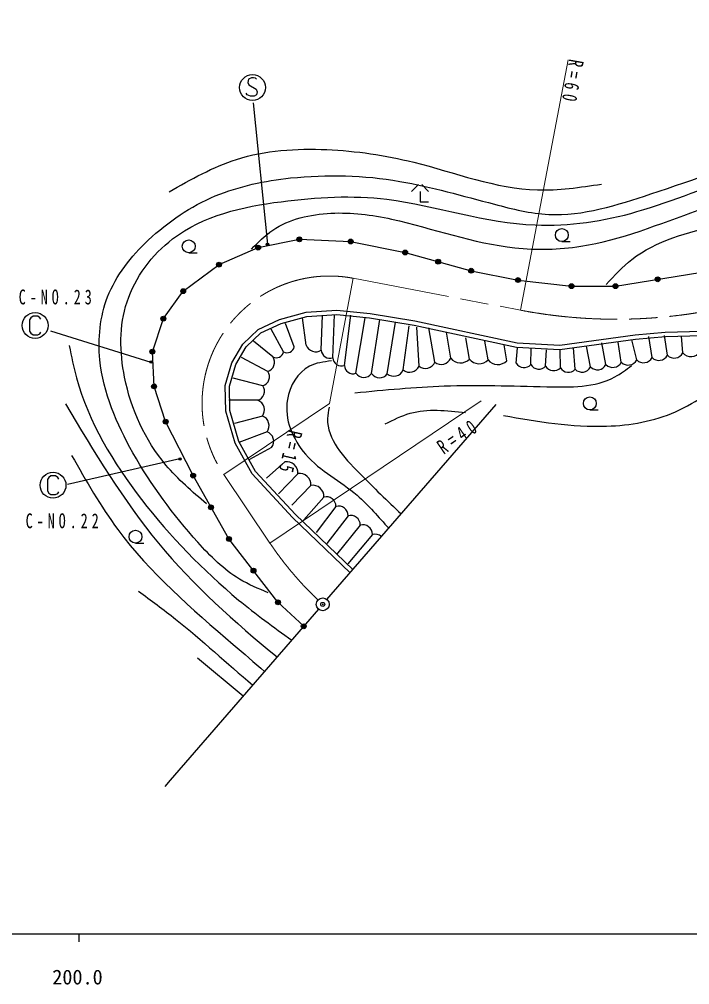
# Model space of a CAD drawing. Units: millimetres, scale not verified. Extents: x 40000 to 680000, y 20000 to 380000.
# Drawn here: x 260651 to 343555, y 198715 to 318066 of the extents above; entities that cross this region are included whole.
import ezdxf
from ezdxf.enums import TextEntityAlignment as Align

# ---------------------------------------------------------------- set-up
doc = ezdxf.new("R2010")
doc.units = ezdxf.units.MM
doc.header["$LTSCALE"] = 1000
doc.header["$PDMODE"] = 32
doc.header["$PDSIZE"] = 500
doc.linetypes.add('CHAIN', pattern=[18.5, 12, -1.5, 3.5, -1.5])
for name, color, linetype, lineweight in [('M-BGD', 7, 'Continuous', 25), ('M-BMK', 2, 'CHAIN', 13), ('M-BMK-SRVR', 3, 'Continuous', 25), ('M-STR-HTXT', 7, 'Continuous', 13), ('M-STR-STRC', 7, 'Continuous', 25), ('M-TTL-BAND', 7, 'Continuous', 25)]:
    doc.layers.add(name, color=color, linetype=linetype, lineweight=lineweight)
doc.layers.add('M-OTRS', color=6, linetype='Continuous')
doc.styles.add('ＭＳ ゴシック', font='')
doc.styles.get('ＭＳ ゴシック').set_extended_font_data('MS Gothic')

msp = doc.modelspace()

# ---------------------------------------------------------------- linework, layer by layer
at = {"layer": 'M-BGD'}
for p, q in [((310011, 297642), (309171, 296760)), ((310431, 297642), (311271, 296760)), ((290185, 289844), (295292, 290865)), ((295292, 290865), (301625, 290593)), ((301625, 290593), (308366, 289231)), ((327737, 290591), (328787, 290591)), ((281605, 289203), (282655, 289203)), ((285350, 287733), (290185, 289844)), ((308366, 289231), (316538, 286984)), ((280924, 284464), (285350, 287733)), ((316538, 286984), (322326, 285826)), ((334379, 285077), (344815, 286780)), ((322326, 285826), (328931, 285077)), ((278472, 281059), (280924, 284464)), ((328931, 285077), (334379, 285077)), ((277111, 276974), (278472, 281059)), ((296131, 277800), (295665, 281166)), ((297996, 277179), (298152, 281477)), ((299421, 276220), (299628, 281555)), ((300846, 275262), (301649, 281477)), ((302271, 274303), (303437, 281167)), ((304214, 274264), (305224, 280933)), ((306157, 274225), (307167, 280622)), ((293333, 276945), (291778, 279743)), ((294654, 277567), (293566, 280443)), ((308119, 274711), (308877, 280156)), ((310082, 275197), (309810, 280001)), ((312044, 275683), (311287, 279923)), ((314007, 276168), (313463, 279379)), ((292012, 276324), (289602, 278267)), ((316312, 276065), (315872, 278679)), ((318618, 275961), (318204, 278291)), ((335097, 275659), (334695, 278135)), ((336998, 275948), (336405, 278446)), ((338899, 276237), (338503, 278835)), ((340799, 276526), (340446, 278990)), ((342700, 276814), (342545, 278913)), ((277315, 272684), (277111, 276974)), ((320924, 275857), (320613, 277825)), ((322090, 275571), (322259, 277436)), ((323916, 275376), (323969, 277358)), ((325743, 275182), (325834, 277203)), ((327569, 274988), (327544, 277203)), ((329396, 274793), (329176, 277436)), ((331296, 275082), (330809, 277669)), ((333197, 275371), (332674, 278058)), ((291390, 274536), (288126, 276246)), ((290768, 272748), (287115, 273681)), ((278745, 268326), (277315, 272684)), ((290146, 270961), (286571, 270961)), ((331206, 269779), (332256, 269779)), ((290716, 269018), (287271, 268085)), ((282150, 261653), (278745, 268326)), ((291286, 267075), (287815, 265754)), ((291856, 265132), (289136, 263655)), ((293488, 263344), (291234, 261323)), ((286576, 253822), (282150, 261653)), ((295095, 261893), (292711, 259380)), ((296701, 260443), (294343, 257981)), ((298307, 258992), (295820, 256194)), ((299810, 257839), (297374, 254639)), ((301312, 256686), (298696, 253240)), ((302815, 255533), (299862, 251919)), ((304318, 254380), (301261, 250753)), ((275015, 253303), (276065, 253303)), ((292636, 245991), (286576, 253822)), ((295826, 243028), (292636, 245991)), ((282667, 239123), (288355, 234420))]:
    msp.add_line(p, q, dxfattribs=at)
for points in [[(310221, 296760), (310221, 295500), (311271, 295500)], [(301570, 249646), (294450, 256465), (289451, 261866), (287325, 265658), (286176, 269623), (286119, 272783), (286923, 275598), (288302, 277896), (290198, 279735), (292841, 280941), (296116, 281861), (299908, 282090), (304045, 281688), (309561, 280769), (322201, 278069), (327487, 277781), (336793, 279045), (340528, 279390), (345067, 279505)], [(301914, 250043), (294824, 256833), (289879, 262177), (287813, 265862), (286700, 269702), (286645, 272714), (287409, 275387), (288717, 277567), (290499, 279295), (293022, 280447), (296204, 281340), (299898, 281564), (303976, 281167), (309462, 280253), (322131, 277547), (327508, 277254), (336853, 278524), (340558, 278866), (345095, 278980)]]:
    msp.add_lwpolyline(points, dxfattribs=at)
for centre, radius in [((327737, 291389), 798), ((281605, 290001), 798), ((290185, 289844), 300), ((290185, 289844), 264), ((290185, 289844), 228), ((290185, 289844), 192), ((295292, 290865), 300), ((295292, 290865), 264), ((295292, 290865), 228), ((295292, 290865), 192), ((295292, 290865), 156), ((295292, 290865), 120), ((295292, 290865), 84), ((295292, 290865), 48), ((295292, 290865), 12), ((301625, 290593), 300), ((301625, 290593), 264), ((301625, 290593), 228), ((301625, 290593), 192), ((301625, 290593), 156), ((301625, 290593), 120), ((301625, 290593), 84), ((301625, 290593), 48), ((301625, 290593), 12), ((290185, 289844), 156), ((290185, 289844), 120), ((290185, 289844), 84), ((290185, 289844), 48), ((290185, 289844), 12), ((308366, 289231), 300), ((308366, 289231), 264), ((308366, 289231), 228), ((308366, 289231), 192), ((308366, 289231), 156), ((308366, 289231), 120), ((308366, 289231), 84), ((308366, 289231), 48), ((308366, 289231), 12), ((285350, 287733), 300), ((285350, 287733), 264), ((285350, 287733), 228), ((285350, 287733), 192), ((285350, 287733), 156), ((285350, 287733), 120), ((285350, 287733), 84), ((285350, 287733), 48), ((285350, 287733), 12), ((312452, 288107), 300), ((312452, 288107), 264), ((312452, 288107), 228), ((312452, 288107), 192), ((312452, 288107), 156), ((312452, 288107), 120), ((312452, 288107), 84), ((312452, 288107), 48), ((312452, 288107), 12), ((316538, 286984), 300), ((316538, 286984), 264), ((316538, 286984), 228), ((316538, 286984), 192), ((316538, 286984), 156), ((316538, 286984), 120), ((316538, 286984), 84), ((316538, 286984), 48), ((316538, 286984), 12), ((322326, 285826), 300), ((322326, 285826), 264), ((322326, 285826), 228), ((322326, 285826), 192), ((322326, 285826), 156), ((322326, 285826), 120), ((322326, 285826), 84), ((322326, 285826), 48), ((322326, 285826), 12), ((328931, 285077), 300), ((328931, 285077), 264), ((328931, 285077), 228), ((328931, 285077), 192), ((334379, 285077), 300), ((334379, 285077), 264), ((334379, 285077), 228), ((334379, 285077), 192), ((339597, 285928), 300), ((339597, 285928), 264), ((339597, 285928), 228), ((339597, 285928), 192), ((339597, 285928), 156), ((339597, 285928), 120), ((339597, 285928), 84), ((339597, 285928), 48), ((339597, 285928), 12), ((280924, 284464), 300), ((280924, 284464), 264), ((280924, 284464), 228), ((280924, 284464), 192), ((280924, 284464), 156), ((280924, 284464), 120), ((280924, 284464), 84), ((280924, 284464), 48), ((280924, 284464), 12), ((328931, 285077), 156), ((328931, 285077), 120), ((328931, 285077), 84), ((328931, 285077), 48), ((328931, 285077), 12), ((334379, 285077), 156), ((334379, 285077), 120), ((334379, 285077), 84), ((334379, 285077), 48), ((334379, 285077), 12), ((278472, 281059), 300), ((278472, 281059), 264), ((278472, 281059), 228), ((278472, 281059), 192), ((278472, 281059), 156), ((278472, 281059), 120), ((278472, 281059), 84), ((278472, 281059), 48), ((278472, 281059), 12), ((277111, 276974), 300), ((277111, 276974), 264), ((277111, 276974), 228), ((277111, 276974), 192), ((277111, 276974), 156), ((277111, 276974), 120), ((277111, 276974), 84), ((277111, 276974), 48), ((277111, 276974), 12), ((277315, 272684), 300), ((277315, 272684), 264), ((277315, 272684), 228), ((277315, 272684), 192), ((277315, 272684), 156), ((277315, 272684), 120), ((277315, 272684), 84), ((277315, 272684), 48), ((277315, 272684), 12), ((331206, 270577), 798), ((278745, 268326), 300), ((278745, 268326), 264), ((278745, 268326), 228), ((278745, 268326), 192), ((278745, 268326), 156), ((278745, 268326), 120), ((278745, 268326), 84), ((278745, 268326), 48), ((278745, 268326), 12), ((282150, 261653), 300), ((282150, 261653), 264), ((282150, 261653), 228), ((282150, 261653), 192), ((282150, 261653), 156), ((282150, 261653), 120), ((282150, 261653), 84), ((282150, 261653), 48), ((282150, 261653), 12), ((284363, 257737), 300), ((284363, 257737), 264), ((284363, 257737), 228), ((284363, 257737), 192), ((284363, 257737), 156), ((284363, 257737), 120), ((284363, 257737), 84), ((284363, 257737), 48), ((284363, 257737), 12), ((275015, 254101), 798), ((286576, 253822), 300), ((286576, 253822), 264), ((286576, 253822), 228), ((286576, 253822), 192), ((286576, 253822), 156), ((286576, 253822), 120), ((286576, 253822), 84), ((286576, 253822), 48), ((286576, 253822), 12), ((289606, 249906), 300), ((289606, 249906), 264), ((289606, 249906), 228), ((289606, 249906), 192), ((289606, 249906), 156), ((289606, 249906), 120), ((289606, 249906), 84), ((289606, 249906), 48), ((289606, 249906), 12), ((292636, 245991), 300), ((292636, 245991), 264), ((292636, 245991), 228), ((292636, 245991), 192), ((292636, 245991), 156), ((292636, 245991), 120), ((292636, 245991), 84), ((292636, 245991), 48), ((292636, 245991), 12), ((295826, 243028), 300), ((295826, 243028), 264), ((295826, 243028), 228), ((295826, 243028), 192), ((295826, 243028), 156), ((295826, 243028), 120), ((295826, 243028), 84), ((295826, 243028), 48), ((295826, 243028), 12)]:
    msp.add_circle(centre, radius, dxfattribs=at)
for centre, radius, start, end in [((292439, 277130), 913, 242.07111, 348.33133), ((293760, 277752), 913, 242.07111, 348.33133), ((297297, 278189), 1229, 198.435, 304.69525), ((299068, 277234), 1073, 182.94019, 289.20038), ((343700, 277716), 1347, 222.04175, 326.83588), ((291030, 275663), 1183, 287.69098, 33.9512), ((300493, 276275), 1073, 182.94019, 289.20038), ((312843, 276661), 1264, 230.77264, 337.0329), ((315205, 277121), 1531, 218.5025, 316.35095), ((317511, 277018), 1531, 218.5025, 316.35095), ((319816, 276914), 1531, 218.5025, 316.35095), ((335940, 276517), 1202, 225.50641, 331.76663), ((337840, 276805), 1202, 225.50641, 331.76663), ((339741, 277094), 1202, 225.50641, 331.76663), ((341641, 277383), 1202, 225.50641, 331.76663), ((290409, 273875), 1183, 287.69098, 33.9512), ((301918, 275317), 1073, 182.94019, 289.20038), ((306956, 275204), 1264, 230.77264, 337.0329), ((308918, 275690), 1264, 230.77264, 337.0329), ((310881, 276176), 1264, 230.77264, 337.0329), ((323076, 276158), 1148, 210.79749, 317.05774), ((324902, 275964), 1148, 210.79749, 317.05774), ((326729, 275770), 1148, 210.79749, 317.05774), ((328555, 275575), 1148, 210.79749, 317.05774), ((330238, 275650), 1202, 225.50641, 331.76663), ((332138, 275939), 1202, 225.50641, 331.76663), ((334039, 276228), 1202, 225.50641, 331.76663), ((303257, 275012), 1215, 215.72418, 321.98444), ((305200, 274973), 1215, 215.72418, 321.98444), ((289787, 272088), 1183, 287.69098, 33.9512), ((289703, 269776), 1266, 323.21814, 69.47833), ((290273, 267833), 1266, 323.21814, 69.47833), ((290843, 265890), 1266, 323.21814, 69.47833), ((293720, 261986), 1378, 356.15363, 99.66821), ((295326, 260535), 1378, 356.15363, 99.66821), ((296932, 259084), 1378, 356.15363, 99.66821), ((298626, 257852), 1184, 359.37305, 105.63324), ((300129, 256699), 1184, 359.37305, 105.63324), ((301631, 255546), 1184, 359.37305, 105.63324), ((303134, 254393), 1184, 359.37305, 105.63324), ((304637, 253240), 1184, 47.11407, 105.63324)]:
    msp.add_arc(centre, radius, start, end, dxfattribs=at)
for points, knots in [([(283801, 258152), (282038, 259673), (280274, 261194), (278785, 262963), (276215, 266018), (274464, 269814), (273667, 273814), (273048, 276921), (273004, 280152), (273974, 283129), (274996, 286204), (277050, 288948), (279604, 290909), (283430, 293808), (288247, 294924), (293014, 295515), (297503, 296096), (301814, 296341), (306116, 295822), (312308, 294990), (318293, 292881), (324439, 292649), (328651, 292431), (332936, 293109), (337030, 294287), (341585, 295569), (345903, 297572), (350439, 298791), (354031, 299826), (357728, 300385), (361495, 300940), (365792, 301554), (370247, 302016), (373921, 303940), (378800, 306422), (382320, 311404), (386921, 314791), (389900, 317082), (393299, 318811), (396953, 319397), (401308, 320095), (406025, 319167), (410055, 320625), (411739, 321235), (413302, 322261), (414866, 323287)], [0, 0, 0, 0, 1, 1, 1, 2, 2, 2, 3, 3, 3, 4, 4, 4, 5, 5, 5, 6, 6, 6, 7, 7, 7, 8, 8, 8, 9, 9, 9, 10, 10, 10, 11, 11, 11, 12, 12, 12, 13, 13, 13, 14, 14, 14, 15, 15, 15, 15]), ([(289345, 289651), (290184, 290492), (291022, 291333), (291986, 291992), (294033, 293391), (296644, 293964), (299187, 294092), (301743, 294221), (304230, 293902), (306689, 293372), (311855, 292199), (316762, 290371), (321933, 289831), (324634, 289511), (327402, 289582), (330087, 290011), (335081, 290761), (339801, 292799), (344611, 294452), (348734, 295953), (352887, 297211), (357206, 297933), (361397, 298699), (365732, 298902), (369749, 300214), (373115, 301275), (376294, 303055), (379051, 305315), (381835, 307548), (384195, 310256), (387033, 312397), (389438, 314240), (392194, 315645), (395068, 316598), (398555, 317863), (402196, 318529), (405990, 318878), (408648, 319123), (411381, 319213), (413672, 320319), (415132, 321024), (416413, 322141), (417693, 323259)], [0, 0, 0, 0, 1, 1, 1, 2, 2, 2, 3, 3, 3, 4, 4, 4, 5, 5, 5, 6, 6, 6, 7, 7, 7, 8, 8, 8, 9, 9, 9, 10, 10, 10, 11, 11, 11, 12, 12, 12, 13, 13, 13, 14, 14, 14, 14]), ([(333231, 285270), (334244, 286379), (335257, 287488), (336412, 288391), (339405, 290734), (343347, 291695), (347154, 292652), (351604, 293771), (355871, 294884), (360297, 295773), (364427, 296539), (368598, 297239), (372420, 298833), (376271, 300375), (379803, 302782), (382922, 305615), (384938, 307430), (386780, 309418), (388916, 311016), (392186, 313568), (396131, 315266), (400259, 316178), (405274, 317284), (410559, 317230), (415083, 319238), (417281, 320214), (419299, 321677), (421317, 323139)], [0, 0, 0, 0, 1, 1, 1, 2, 2, 2, 3, 3, 3, 4, 4, 4, 5, 5, 5, 6, 6, 6, 7, 7, 7, 8, 8, 8, 9, 9, 9, 9]), ([(291430, 247173), (290217, 247679), (289004, 248186), (287889, 248853), (285930, 250025), (284276, 251694), (282728, 253414), (279658, 256825), (277007, 260438), (274686, 264457), (272699, 268068), (271023, 271874), (270605, 275979), (270361, 278598), (270630, 281300), (271565, 283745), (272617, 286432), (274479, 288748), (276606, 290767), (279082, 293075), (281848, 294944), (284888, 296228), (287865, 297437), (291010, 298108), (294190, 298449), (298726, 298911), (303271, 298813), (307694, 298029), (311653, 297336), (315481, 296236), (319396, 295208), (321622, 294609), (323871, 294052), (326118, 293948), (330353, 293719), (334598, 295117), (338759, 296469), (344208, 298315), (349444, 300256), (355022, 301270), (359961, 302291), (365115, 302487), (369838, 304235), (372238, 305080), (374560, 306269), (376440, 307956), (378757, 310035), (380402, 312871), (382861, 314737), (383664, 315346), (384553, 315852), (385442, 316358)], [0, 0, 0, 0, 1, 1, 1, 2, 2, 2, 3, 3, 3, 4, 4, 4, 5, 5, 5, 6, 6, 6, 7, 7, 7, 8, 8, 8, 9, 9, 9, 10, 10, 10, 11, 11, 11, 12, 12, 12, 13, 13, 13, 14, 14, 14, 15, 15, 15, 16, 16, 16, 17, 17, 17, 17]), ([(279172, 296733), (281883, 298277), (284593, 299821), (287514, 300754), (291056, 301884), (294908, 302116), (298677, 301954), (302321, 301797), (305886, 301271), (309420, 300394), (314523, 299126), (319560, 297124), (324723, 296973), (327340, 296896), (329989, 297295), (332638, 297693)], [0, 0, 0, 0, 1, 1, 1, 2, 2, 2, 3, 3, 3, 4, 4, 4, 5, 5, 5, 5]), ([(266824, 277720), (267095, 276391), (267367, 275062), (267724, 273759), (269227, 268279), (272253, 263248), (275766, 258695), (279320, 254089), (283371, 249973), (287769, 246272), (289907, 244537), (292108, 242904), (294343, 241319)], [0, 0, 0, 0, 1, 1, 1, 2, 2, 2, 3, 3, 3, 4, 4, 4, 4]), ([(320525, 269079), (324750, 268347), (328974, 267615), (333278, 267766), (336204, 267869), (339167, 268381), (341811, 269548), (344495, 270733), (346851, 272593), (349313, 274237), (350848, 275262), (352425, 276203), (354002, 277143)], [0, 0, 0, 0, 1, 1, 1, 2, 2, 2, 3, 3, 3, 4, 4, 4, 4]), ([(299239, 275831), (298286, 275713), (297332, 275594), (296519, 275174), (295083, 274432), (294083, 272746), (293800, 271048), (293392, 268603), (294472, 266134), (296050, 264297), (297910, 262131), (300388, 260975), (302427, 259233), (303886, 257999), (305048, 256490), (306346, 255149)], [0, 0, 0, 0, 1, 1, 1, 2, 2, 2, 3, 3, 3, 4, 4, 4, 5, 5, 5, 5]), ([(302146, 271892), (305848, 272249), (309549, 272605), (313211, 272736), (317388, 272886), (321512, 272741), (325870, 272642), (328806, 272576), (331848, 272529), (334309, 273861), (335030, 274251), (335701, 274760), (336372, 275268)], [0, 0, 0, 0, 1, 1, 1, 2, 2, 2, 3, 3, 3, 4, 4, 4, 4]), ([(266344, 270518), (269913, 264559), (273481, 258600), (277867, 253294), (282166, 248092), (287250, 243517), (292543, 239246)], [0, 0, 0, 0, 1, 1, 1, 2, 2, 2, 2]), ([(298957, 270110), (298871, 269638), (298785, 269166), (298770, 268704), (298686, 266161), (300750, 263945), (302708, 261952), (304492, 260137), (306189, 258506), (307881, 256919)], [0, 0, 0, 0, 1, 1, 1, 2, 2, 2, 3, 3, 3, 3]), ([(305896, 268047), (306913, 268555), (307930, 269062), (308991, 269360), (311151, 269968), (313494, 269711), (315836, 269454)], [0, 0, 0, 0, 1, 1, 1, 2, 2, 2, 2]), ([(267124, 264155), (268910, 261013), (270695, 257870), (272826, 254994), (276805, 249621), (281986, 245178), (287109, 240771), (288402, 239659), (289691, 238549), (290984, 237449)], [0, 0, 0, 0, 1, 1, 1, 2, 2, 2, 3, 3, 3, 3]), ([(275381, 247378), (276931, 246236), (278481, 245095), (279987, 243898), (283257, 241300), (286320, 238442), (289520, 235763)], [0, 0, 0, 0, 1, 1, 1, 2, 2, 2, 2])]:
    msp.add_open_spline(points, degree=3, knots=knots, dxfattribs=at)
at = {"layer": 'M-BMK'}
for p, q in [((301953, 286049), (322638, 282102)), ((291639, 253312), (285937, 261782))]:
    msp.add_line(p, q, dxfattribs=at)
for centre, radius, start, end in [((299002, 270578), 15750, 79.1991, 213.95065), ((334444, 343986), 63000, 259.1991, 282.72089), ((326479, 276769), 42000, 213.95062, 226.60132)]:
    msp.add_arc(centre, radius, start, end, dxfattribs=at)
at = {"layer": 'M-BMK-SRVR'}
msp.add_line((298693, 246331), (319621, 270445), dxfattribs=at)
msp.add_lwpolyline([(297660, 245142), (279314, 224003), (278647, 223235)], dxfattribs=at)
msp.add_circle((298177, 245736), 800, dxfattribs=at)
msp.add_arc((326479, 276769), 42000, 227.63049, 227.63428, dxfattribs=at)
at = {"layer": 'M-OTRS'}
msp.add_point((298177, 245736), dxfattribs=at)
at = {"layer": 'M-STR-HTXT'}
for p, q in [((328541, 313044), (322638, 282102)), ((301953, 286049), (299002, 270578)), ((285937, 261782), (299002, 270578)), ((317769, 270905), (291639, 253312))]:
    msp.add_line(p, q, dxfattribs=at)
at = {"layer": 'M-STR-STRC'}
for p, q in [((289575, 307745), (291344, 290251)), ((264490, 279552), (276926, 275696)), ((280517, 263708), (266599, 260572))]:
    msp.add_line(p, q, dxfattribs=at)
for points in [[(290000, 310656), (289872, 310784), (289616, 310848), (289360, 310848), (288976, 310656), (288912, 310272), (289040, 309952), (289936, 309440), (290064, 309120), (290000, 308736), (289680, 308544), (289232, 308544), (288848, 308736), (288720, 308928)], [(263307, 280986), (263179, 281178), (262923, 281370), (262347, 281370), (262091, 281178), (261899, 280922), (261899, 279514), (262091, 279258), (262347, 279066), (262923, 279066), (263179, 279194), (263307, 279386)], [(265527, 261229), (265399, 261421), (265143, 261613), (264567, 261613), (264311, 261421), (264119, 261165), (264119, 259757), (264311, 259501), (264567, 259309), (265143, 259309), (265399, 259437), (265527, 259629)]]:
    msp.add_lwpolyline(points, dxfattribs=at)
for centre, radius in [((289488, 309632), 1600), ((291344, 290251), 150), ((291344, 290251), 90), ((291344, 290251), 30), ((262603, 280218), 1600), ((276926, 275696), 150), ((276926, 275696), 90), ((276926, 275696), 30), ((280517, 263708), 150), ((280517, 263708), 90), ((280517, 263708), 30), ((264823, 260461), 1600)]:
    msp.add_circle(centre, radius, dxfattribs=at)
at = {"layer": 'M-TTL-BAND'}
for p, q in [((40000, 205000), (579000, 205000)), ((268000, 205000), (268000, 204000))]:
    msp.add_line(p, q, dxfattribs=at)

# ---------------------------------------------------------------- texts
at = {"layer": 'M-STR-HTXT', "char_height": 1833, "attachment_point": 7, "style": 'ＭＳ ゴシック'}
for s, insert, rotation in [('\\T1.65;\\W0.7;R=60', (328636, 313222), 260), ('\\T1.65;\\W0.7;R=40', (313150, 264190), 34.4), ('\\T1.65;\\W0.7;R=15', (293870, 267395), 257.1)]:
    msp.add_mtext(s, dxfattribs=dict(at, insert=insert, rotation=rotation))
at = {"layer": 'M-STR-STRC', "char_height": 1833, "attachment_point": 7, "style": 'ＭＳ ゴシック'}
for s, insert in [('\\T1.56;\\W0.7;C-NO.23', (260573, 282793)), ('\\T1.56;\\W0.7;C-NO.22', (261435, 255121))]:
    msp.add_mtext(s, dxfattribs=dict(at, insert=insert))
at = {"layer": 'M-TTL-BAND', "style": 'ＭＳ ゴシック'}
msp.add_text('200.0', height=1833, dxfattribs=at).set_placement((267844, 198195), align=Align.BOTTOM_CENTER)

doc.saveas('drawing.dxf')
